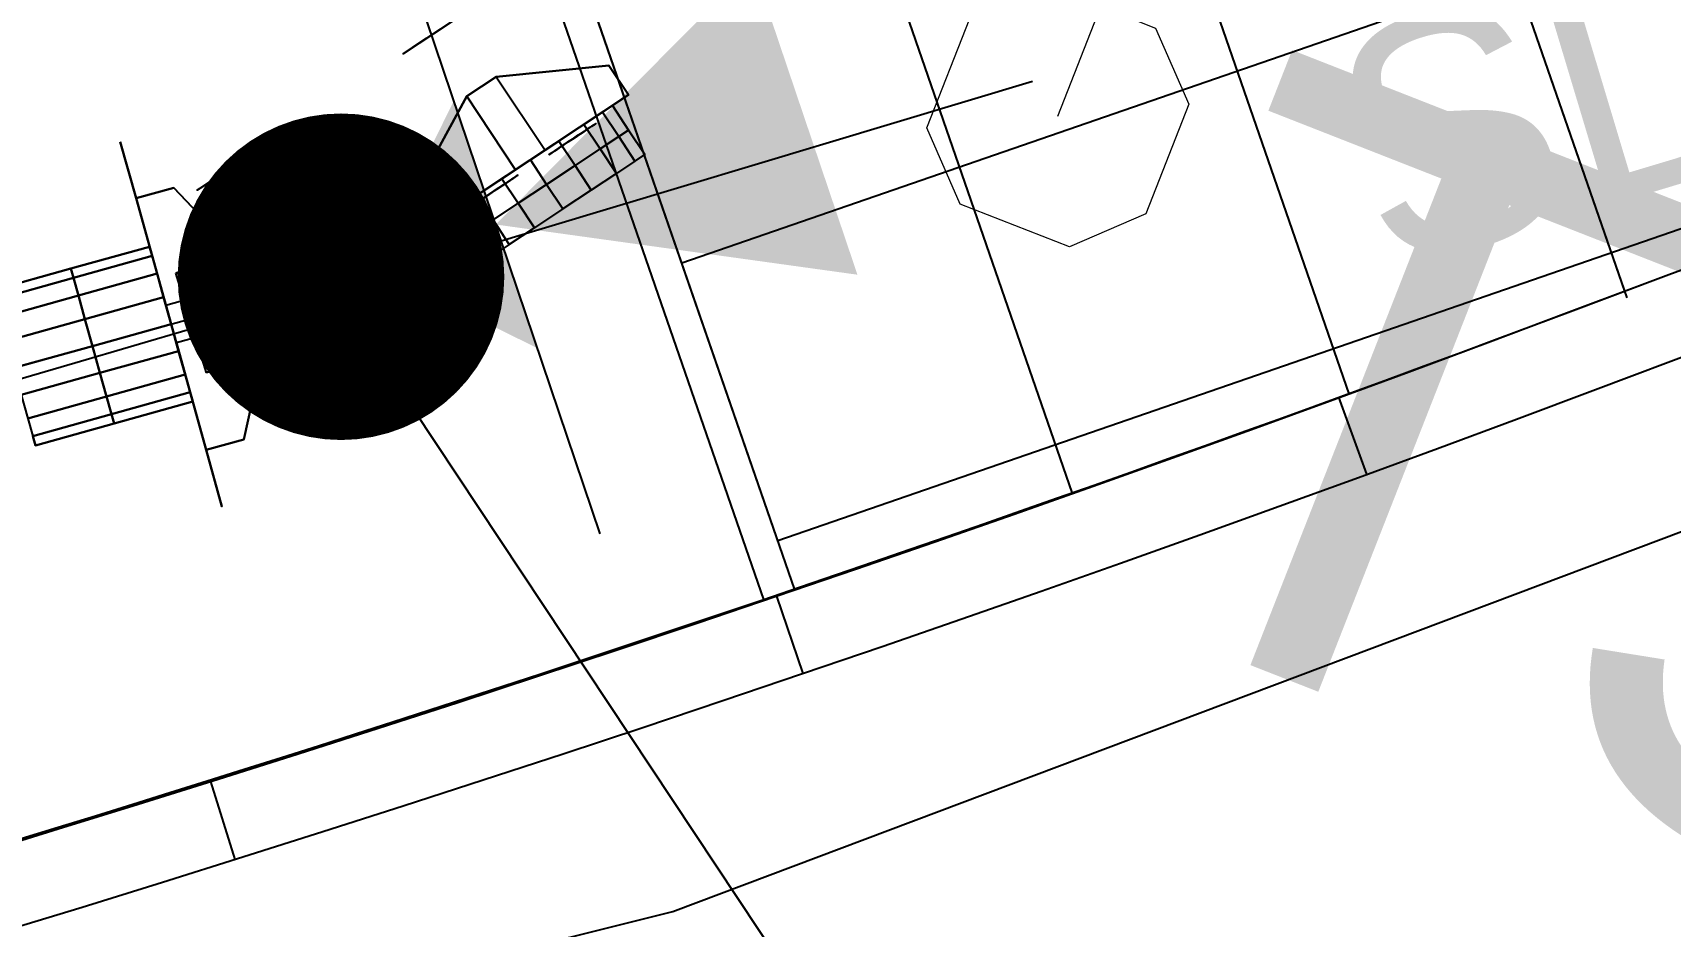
# Model space of a CAD drawing. Extents: x 421500 to 422711, y 436000 to 437000.
# Drawn here: x 422018.899 to 422021.406, y 436565.01 to 436566.378 of the extents above; entities that cross this region are included whole.
import ezdxf
from ezdxf.enums import TextEntityAlignment as Align

# ---------------------------------------------------------------- set-up
doc = ezdxf.new("R2010")
doc.units = 0
doc.linetypes.add('XREF UTC_716709_AJB_1b$0$DASHDOT1', pattern=[2, 1, -0.5, 0, -0.5])
doc.layers.get('0').update_dxf_attribs({"color": 210})
doc.layers.add('716709-ExBase$0$LCCPoint Features', color=8, linetype='Continuous', lineweight=0)
for name, color, linetype in [('716709-ExBase$0$XC-LCCCarriageway', 251, 'Continuous'), ('Pr-Kerb', 2, 'Continuous'), ('Pr-KerbEdge', 8, 'Continuous'), ('Pr-Poles', 2, 'Continuous'), ('Pr-TactFlag', 251, 'Continuous'), ('Pr-Tactiles', 4, 'Continuous'), ('XREF UTC_716709_AJB_1b$0$BASE', 7, 'Continuous'), ('XREF UTC_716709_AJB_1b$0$DATA', 7, 'Continuous'), ('XREF UTC_716709_AJB_1b$0$du-UTCBOX', 42, 'Continuous'), ('XREF UTC_716709_AJB_1b$0$du-UTCDUCT-F1', 42, 'XREF UTC_716709_AJB_1b$0$DASHDOT1'), ('XREF UTC_716709_AJB_1b$0$du-UTCTEXT', 42, 'Continuous'), ('XREF UTC_716709_AJB_1b$0$SETOUT', 4, 'Continuous'), ('XREF UTC_716709_AJB_1b$0$Signals', 7, 'Continuous'), ('XREF UTC_716709_AJB_1b$0$VIEW', 7, 'Continuous'), ('z-dwgnotes', 11, 'Continuous')]:
    doc.layers.add(name, color=color, linetype=linetype)
doc.styles.add('716709-ExBase$0$Style-WORKING', font='WORKING.shx')
doc.styles.add('XREF UTC_716709_AJB_1b$0$Standard', font='txt')

# ---------------------------------------------------------------- blocks, each defined once
blk = doc.blocks.new('pole')
blk.add_circle((0, 0), 0.05)
blk = doc.blocks.new('XREF UTC_716709_AJB_1b$0$pole')
at = {"const_width": 0.25}
blk.add_lwpolyline([(-0.125, 0, 1), (0.125, 0, 1)], format="xyb", close=True, dxfattribs=at)
at = {"layer": 'XREF UTC_716709_AJB_1b$0$SETOUT', "const_width": 0.125}
blk.add_lwpolyline([(-0.0625, 0, 1), (0.0625, 0, 1)], format="xyb", close=True, dxfattribs=at)
at = {"layer": 'XREF UTC_716709_AJB_1b$0$VIEW'}
blk.add_lwpolyline([(-0.025, 0.0433), (-0.05, 0), (-0.025, -0.0433), (0.025, -0.0433), (0.05, 0), (0.025, 0.0433)], close=True, dxfattribs=at)
at = {"layer": 'XREF UTC_716709_AJB_1b$0$DATA', "style": 'XREF UTC_716709_AJB_1b$0$Standard', "flags": 9}
for tag, p in [('HEIGHT', (0.5, 1)), ('TYPE', (0.5, 0.75)), ('NUM', (0.5, 0.5)), ('SITE', (0.5, 0.25)), ('IDENT', (0.5, 0))]:
    blk.add_attdef(tag, p, '', height=0.2, dxfattribs=at)
blk = doc.blocks.new('XREF UTC_716709_AJB_1b$0$HD001P')
at = {"linetype": 'Continuous'}
blk.add_line((0, 2.75), (0, 0), dxfattribs=at)
at = {"layer": 'XREF UTC_716709_AJB_1b$0$VIEW', "color": 1, "linetype": 'Continuous', "extrusion": (0, 1, 0), "const_width": 0.1}
blk.add_lwpolyline([(0.05, 2.94, 1), (-0.05, 2.94, 1)], format="xyb", close=True, dxfattribs=at)
at = {"layer": 'XREF UTC_716709_AJB_1b$0$VIEW', "color": 2, "linetype": 'Continuous', "extrusion": (0, 1, 0), "const_width": 0.1}
blk.add_lwpolyline([(0.05, 2.62, 1), (-0.05, 2.62, 1)], format="xyb", close=True, dxfattribs=at)
at = {"layer": 'XREF UTC_716709_AJB_1b$0$VIEW', "color": 3, "linetype": 'Continuous', "extrusion": (0, 1, 0), "const_width": 0.1}
blk.add_lwpolyline([(0.05, 2.3, 1), (-0.05, 2.3, 1)], format="xyb", close=True, dxfattribs=at)
at = {"layer": 'XREF UTC_716709_AJB_1b$0$VIEW', "color": 7, "linetype": 'Continuous'}
for points in [[(-0.2, 0.27, 2.1), (-0.29, 0.27, 2.1), (-0.29, 0.27, 3.2), (-0.2, 0.27, 3.2)], [(0.29, 0.27, 2.1), (0.2, 0.27, 2.1), (0.2, 0.27, 3.2), (0.29, 0.27, 3.2)]]:
    blk.add_3dface(points, dxfattribs=at)
at = {"layer": 'XREF UTC_716709_AJB_1b$0$VIEW', "linetype": 'Continuous'}
for points in [[(0.2, 0.27, 2.1), (-0.2, 0.27, 2.1), (-0.2, 0.27, 3.2), (0.2, 0.27, 3.2)], [(-0.2, 0.21, 2.1), (-0.2, 0.27, 2.1), (-0.2, 0.27, 3.2), (-0.2, 0.21, 3.2)], [(-0.03, 0.12, 2.1), (-0.03, 0.27, 2.1), (-0.2, 0.27, 2.1), (-0.2, 0.21, 2.1)], [(-0.03, 0.12, 3.2), (-0.03, 0.27, 3.2), (-0.2, 0.27, 3.2), (-0.2, 0.21, 3.2)], [(0.03, 0.27, 2.1), (0.03, 0.12, 2.1), (-0.03, 0.12, 2.1), (-0.03, 0.27, 2.1)], [(0.03, 0.27, 3.2), (0.03, 0.12, 3.2), (-0.03, 0.12, 3.2), (-0.03, 0.27, 3.2)], [(0.2, 0.21, 2.1), (0.2, 0.27, 2.1), (0.03, 0.27, 2.1), (0.03, 0.12, 2.1)], [(0.2, 0.21, 3.2), (0.2, 0.27, 3.2), (0.03, 0.27, 3.2), (0.03, 0.12, 3.2)], [(0.2, 0.21, 2.1), (0.2, 0.27, 2.1), (0.2, 0.27, 3.2), (0.2, 0.21, 3.2)], [(-0.2, 0.21, 2.1), (-0.03, 0.12, 2.1), (-0.03, 0.12, 3.2), (-0.2, 0.21, 3.2)], [(0.03, 0.12, 2.1), (0.2, 0.21, 2.1), (0.2, 0.21, 3.2), (0.03, 0.12, 3.2)], [(-0.03, 0.12, 2.1), (0.03, 0.12, 2.1), (0.03, 0.12, 3.2), (-0.03, 0.12, 3.2)]]:
    blk.add_3dface(points, dxfattribs=at)
at = {"layer": 'XREF UTC_716709_AJB_1b$0$DATA', "style": 'XREF UTC_716709_AJB_1b$0$Standard', "flags": 9}
for tag, p in [('SUPPORT', (0.75, 1.5)), ('BRACKETS', (0.75, 1.25)), ('HEIGHT', (0.75, 1)), ('CABLE', (0.75, 0.75)), ('PHASE', (0.75, 0.5)), ('TYPE', (0.75, 0.25)), ('NUM', (0.75, 0)), ('SITE', (0.75, -0.25)), ('IDENT', (0.75, -0.5))]:
    blk.add_attdef(tag, p, '', height=0.2, dxfattribs=at)
at = {"layer": 'XREF UTC_716709_AJB_1b$0$VIEW', "linetype": 'Continuous'}
mesh = blk.add_polymesh((13, 3), dxfattribs=at)
for k, corner in enumerate([(0.1083, 0.27, 2.8775), (0.1083, 0.395, 2.8775), (0.1083, 0.52, 2.8775), (0.1231, 0.27, 2.9183), (0.1231, 0.395, 2.9183), (0.1231, 0.52, 2.9183), (0.1231, 0.27, 2.9617), (0.1231, 0.395, 2.9617), (0.1231, 0.52, 2.9617), (0.1083, 0.27, 3.0025), (0.1083, 0.395, 3.0025), (0.1083, 0.52, 3.0025), (0.0803, 0.27, 3.0358), (0.0803, 0.395, 3.0358), (0.0803, 0.52, 3.0358), (0.0428, 0.27, 3.0575), (0.0428, 0.395, 3.0575), (0.0428, 0.52, 3.0575), (0, 0.27, 3.065), (0, 0.395, 3.065), (0, 0.52, 3.065), (-0.0428, 0.27, 3.0575), (-0.0428, 0.395, 3.0575), (-0.0428, 0.52, 3.0575), (-0.0803, 0.27, 3.0358), (-0.0803, 0.395, 3.0358), (-0.0803, 0.52, 3.0358), (-0.1083, 0.27, 3.0025), (-0.1083, 0.395, 3.0025), (-0.1083, 0.52, 3.0025), (-0.1231, 0.27, 2.9617), (-0.1231, 0.395, 2.9617), (-0.1231, 0.52, 2.9617), (-0.1231, 0.27, 2.9183), (-0.1231, 0.395, 2.9183), (-0.1231, 0.52, 2.9183), (-0.1083, 0.27, 2.8775), (-0.1083, 0.395, 2.8775), (-0.1083, 0.52, 2.8775)]):
    mesh.set_mesh_vertex(divmod(k, 3), corner)
mesh = blk.add_polymesh((13, 3), dxfattribs=at)
for k, corner in enumerate([(0.1083, 0.27, 2.5575), (0.1083, 0.395, 2.5575), (0.1083, 0.52, 2.5575), (0.1231, 0.27, 2.5983), (0.1231, 0.395, 2.5983), (0.1231, 0.52, 2.5983), (0.1231, 0.27, 2.6417), (0.1231, 0.395, 2.6417), (0.1231, 0.52, 2.6417), (0.1083, 0.27, 2.6825), (0.1083, 0.395, 2.6825), (0.1083, 0.52, 2.6825), (0.0803, 0.27, 2.7158), (0.0803, 0.395, 2.7158), (0.0803, 0.52, 2.7158), (0.0428, 0.27, 2.7375), (0.0428, 0.395, 2.7375), (0.0428, 0.52, 2.7375), (0, 0.27, 2.745), (0, 0.395, 2.745), (0, 0.52, 2.745), (-0.0428, 0.27, 2.7375), (-0.0428, 0.395, 2.7375), (-0.0428, 0.52, 2.7375), (-0.0803, 0.27, 2.7158), (-0.0803, 0.395, 2.7158), (-0.0803, 0.52, 2.7158), (-0.1083, 0.27, 2.6825), (-0.1083, 0.395, 2.6825), (-0.1083, 0.52, 2.6825), (-0.1231, 0.27, 2.6417), (-0.1231, 0.395, 2.6417), (-0.1231, 0.52, 2.6417), (-0.1231, 0.27, 2.5983), (-0.1231, 0.395, 2.5983), (-0.1231, 0.52, 2.5983), (-0.1083, 0.27, 2.5575), (-0.1083, 0.395, 2.5575), (-0.1083, 0.52, 2.5575)]):
    mesh.set_mesh_vertex(divmod(k, 3), corner)
mesh = blk.add_polymesh((13, 3), dxfattribs=at)
for k, corner in enumerate([(0.1083, 0.27, 2.2375), (0.1083, 0.395, 2.2375), (0.1083, 0.52, 2.2375), (0.1231, 0.27, 2.2783), (0.1231, 0.395, 2.2783), (0.1231, 0.52, 2.2783), (0.1231, 0.27, 2.3217), (0.1231, 0.395, 2.3217), (0.1231, 0.52, 2.3217), (0.1083, 0.27, 2.3625), (0.1083, 0.395, 2.3625), (0.1083, 0.52, 2.3625), (0.0803, 0.27, 2.3958), (0.0803, 0.395, 2.3958), (0.0803, 0.52, 2.3958), (0.0428, 0.27, 2.4175), (0.0428, 0.395, 2.4175), (0.0428, 0.52, 2.4175), (0, 0.27, 2.425), (0, 0.395, 2.425), (0, 0.52, 2.425), (-0.0428, 0.27, 2.4175), (-0.0428, 0.395, 2.4175), (-0.0428, 0.52, 2.4175), (-0.0803, 0.27, 2.3958), (-0.0803, 0.395, 2.3958), (-0.0803, 0.52, 2.3958), (-0.1083, 0.27, 2.3625), (-0.1083, 0.395, 2.3625), (-0.1083, 0.52, 2.3625), (-0.1231, 0.27, 2.3217), (-0.1231, 0.395, 2.3217), (-0.1231, 0.52, 2.3217), (-0.1231, 0.27, 2.2783), (-0.1231, 0.395, 2.2783), (-0.1231, 0.52, 2.2783), (-0.1083, 0.27, 2.2375), (-0.1083, 0.395, 2.2375), (-0.1083, 0.52, 2.2375)]):
    mesh.set_mesh_vertex(divmod(k, 3), corner)
blk = doc.blocks.new('XREF UTC_716709_AJB_1b$0$HD080A')
blk.add_line((0.5, 0.25), (-0.5, 0.25))
blk.add_solid([(0, 0.25), (0.25, 0.75), (-0.25, 0.75)])
at = {"layer": 'XREF UTC_716709_AJB_1b$0$VIEW'}
blk.add_solid([(0, 0.05, 1), (0.2, 0.25, 1), (-0.2, 0.25, 1)], dxfattribs=at)
at = {"layer": 'XREF UTC_716709_AJB_1b$0$BASE', "style": 'XREF UTC_716709_AJB_1b$0$Standard', "flags": 3}
blk.add_attdef('SIG', (0, 0), '', height=0.2, rotation=270, dxfattribs=at)
at = {"layer": 'XREF UTC_716709_AJB_1b$0$DATA', "style": 'XREF UTC_716709_AJB_1b$0$Standard', "flags": 9}
for tag, p in [('SUPPORT', (1, 1.25)), ('FEATURES', (1, 1)), ('HEIGHT', (1, 0.75)), ('CABLE', (1, 0.5)), ('PHASE', (1, 0.25)), ('TYPE', (1, 0)), ('NUM', (1, -0.25)), ('SITE', (1, -0.5)), ('IDENT', (1, -0.75))]:
    blk.add_attdef(tag, p, '', height=0.2, dxfattribs=at)
blk = doc.blocks.new('*X75')
at = {"color": 0, "linetype": 'Continuous'}
for p, q in [((74.3847, 59.105), (74.4217, 59.105)), ((74.385, 59.0933), (74.385, 59.106)), ((74.39, 59.0883), (74.39, 59.1085)), ((74.393, 59.11), (74.4134, 59.11)), ((74.395, 59.0833), (74.395, 59.111)), ((74.4, 58.9613), (74.4, 59.112)), ((74.405, 58.9653), (74.405, 59.112)), ((74.41, 59.0818), (74.41, 59.1117)), ((74.415, 59.0868), (74.415, 59.1092)), ((74.42, 59.0918), (74.42, 59.1067)), ((74.36, 59.075), (74.4464, 59.075)), ((74.36, 58.9889), (74.36, 59.0749)), ((74.365, 59.0258), (74.365, 59.0759)), ((74.37, 59.0383), (74.37, 59.0767)), ((74.375, 58.8914), (74.375, 59.0775)), ((74.38, 58.9054), (74.38, 59.0784)), ((74.3847, 59.1), (74.4217, 59.1)), ((74.3847, 59.095), (74.4217, 59.095)), ((74.385, 58.9193), (74.385, 59.0792)), ((74.3883, 59.09), (74.4182, 59.09)), ((74.3897, 59.08), (74.4167, 59.08)), ((74.39, 58.9333), (74.39, 59.08)), ((74.3933, 59.085), (74.4132, 59.085)), ((74.395, 58.9473), (74.395, 59.0809)), ((74.41, 58.9513), (74.41, 59.0811)), ((74.415, 58.9373), (74.415, 59.0803)), ((74.42, 58.9234), (74.42, 59.0795)), ((74.425, 58.9094), (74.425, 59.0786)), ((74.43, 58.8954), (74.43, 59.0778)), ((74.435, 59.0419), (74.435, 59.077)), ((74.44, 59.0294), (74.44, 59.0761)), ((74.445, 59.0169), (74.445, 59.0753)), ((74.35, 59.045), (74.4564, 59.045)), ((74.3517, 59.05), (74.4547, 59.05)), ((74.3534, 59.055), (74.4531, 59.055)), ((74.355, 59.06), (74.4514, 59.06)), ((74.355, 58.9964), (74.355, 59.0599)), ((74.3567, 59.065), (74.4497, 59.065)), ((74.3584, 59.07), (74.4481, 59.07)), ((74.45, 58.9942), (74.45, 59.0642)), ((74.455, 59.0017), (74.455, 59.0492)), ((74.3416, 59.025), (74.3647, 59.025)), ((74.3416, 59.02), (74.3627, 59.02)), ((74.3437, 59.03), (74.3667, 59.03)), ((74.345, 59.0127), (74.345, 59.0326)), ((74.3462, 59.035), (74.3687, 59.035)), ((74.3484, 59.04), (74.3707, 59.04)), ((74.35, 59.0039), (74.35, 59.0449)), ((74.3724, 59.04), (74.434, 59.04)), ((74.3724, 59.035), (74.434, 59.035)), ((74.3724, 59.03), (74.434, 59.03)), ((74.3724, 59.025), (74.434, 59.025)), ((74.3724, 59.02), (74.434, 59.02)), ((74.4357, 59.04), (74.4581, 59.04)), ((74.4377, 59.035), (74.4602, 59.035)), ((74.4397, 59.03), (74.4627, 59.03)), ((74.4417, 59.025), (74.4649, 59.025)), ((74.4437, 59.02), (74.4649, 59.02)), ((74.46, 59.0099), (74.46, 59.0355)), ((74.3439, 59.015), (74.3607, 59.015)), ((74.3464, 59.01), (74.3609, 59.01)), ((74.3493, 59.005), (74.3622, 59.005)), ((74.3526, 59), (74.3634, 59)), ((74.3559, 58.995), (74.3647, 58.995)), ((74.3593, 58.99), (74.3659, 58.99)), ((74.365, 58.9851), (74.365, 58.9937)), ((74.3724, 59.015), (74.434, 59.015)), ((74.3724, 59.01), (74.434, 59.01)), ((74.3724, 59.005), (74.434, 59.005)), ((74.3724, 59), (74.434, 59)), ((74.3724, 58.995), (74.434, 58.995)), ((74.3724, 58.99), (74.434, 58.99)), ((74.4405, 58.99), (74.4472, 58.99)), ((74.4418, 58.995), (74.4505, 58.995)), ((74.443, 59), (74.4538, 59)), ((74.4443, 59.005), (74.4572, 59.005)), ((74.445, 58.9744), (74.445, 59.008)), ((74.4455, 59.01), (74.4601, 59.01)), ((74.4457, 59.015), (74.4626, 59.015)), ((74.3601, 58.985), (74.365, 58.985)), ((74.3601, 58.98), (74.3633, 58.98)), ((74.3601, 58.975), (74.3616, 58.975)), ((74.3689, 58.965), (74.4013, 58.965)), ((74.3699, 58.97), (74.4031, 58.97)), ((74.37, 58.8841), (74.37, 58.9707)), ((74.3709, 58.975), (74.4356, 58.975)), ((74.3719, 58.98), (74.4346, 58.98)), ((74.3724, 58.985), (74.434, 58.985)), ((74.4033, 58.97), (74.4366, 58.97)), ((74.4051, 58.965), (74.4376, 58.965)), ((74.435, 58.8841), (74.435, 58.9779)), ((74.4415, 58.985), (74.4464, 58.985)), ((74.4431, 58.98), (74.4464, 58.98)), ((74.4448, 58.975), (74.4464, 58.975)), ((74.3629, 58.935), (74.3906, 58.935)), ((74.3639, 58.94), (74.3924, 58.94)), ((74.3649, 58.945), (74.3942, 58.945)), ((74.365, 58.8841), (74.365, 58.9457)), ((74.3659, 58.95), (74.396, 58.95)), ((74.3669, 58.955), (74.3977, 58.955)), ((74.3679, 58.96), (74.3995, 58.96)), ((74.4069, 58.96), (74.4386, 58.96)), ((74.4087, 58.955), (74.4396, 58.955)), ((74.4105, 58.95), (74.4406, 58.95)), ((74.4123, 58.945), (74.4416, 58.945)), ((74.4141, 58.94), (74.4426, 58.94)), ((74.4158, 58.935), (74.4436, 58.935)), ((74.44, 58.8841), (74.44, 58.9529)), ((74.3579, 58.91), (74.3817, 58.91)), ((74.3589, 58.915), (74.3834, 58.915)), ((74.3599, 58.92), (74.3852, 58.92)), ((74.36, 58.8841), (74.36, 58.9207)), ((74.3609, 58.925), (74.387, 58.925)), ((74.3619, 58.93), (74.3888, 58.93)), ((74.4176, 58.93), (74.4446, 58.93)), ((74.4194, 58.925), (74.4456, 58.925)), ((74.4212, 58.92), (74.4466, 58.92)), ((74.423, 58.915), (74.4476, 58.915)), ((74.4248, 58.91), (74.4486, 58.91)), ((74.445, 58.8841), (74.445, 58.9279)), ((74.3434, 58.885), (74.3727, 58.885)), ((74.345, 58.8841), (74.345, 58.8858)), ((74.35, 58.8841), (74.35, 58.8883)), ((74.3534, 58.89), (74.3745, 58.89)), ((74.3549, 58.895), (74.3763, 58.895)), ((74.355, 58.8841), (74.355, 58.8957)), ((74.3559, 58.9), (74.3781, 58.9)), ((74.3569, 58.905), (74.3799, 58.905)), ((74.4266, 58.905), (74.4496, 58.905)), ((74.4283, 58.9), (74.4506, 58.9)), ((74.4301, 58.895), (74.4516, 58.895)), ((74.4319, 58.89), (74.453, 58.89)), ((74.4337, 58.885), (74.463, 58.885)), ((74.45, 58.8841), (74.45, 58.9029)), ((74.455, 58.8841), (74.455, 58.889)), ((74.46, 58.8841), (74.46, 58.8865))]:
    blk.add_line(p, q, dxfattribs=at)
blk = doc.blocks.new('*X76')
at = {"color": 0, "linetype": 'Continuous'}
for p, q in [((74.7798, 59.105), (74.8212, 59.105)), ((74.78, 59.1042), (74.78, 59.1087)), ((74.7804, 59.11), (74.8211, 59.11)), ((74.7818, 59.115), (74.818, 59.115)), ((74.785, 59.0878), (74.785, 59.1159)), ((74.79, 58.96), (74.79, 59.1168)), ((74.795, 58.966), (74.795, 59.1174)), ((74.8, 58.9695), (74.8, 59.1176)), ((74.805, 58.9651), (74.805, 59.1179)), ((74.81, 58.9607), (74.81, 59.1179)), ((74.815, 59.086), (74.815, 59.1179)), ((74.82, 59.0914), (74.82, 59.1118)), ((74.7811, 59.1), (74.821, 59.1)), ((74.7823, 59.095), (74.8204, 59.095)), ((74.7841, 59.09), (74.8198, 59.09)), ((74.785, 58.954), (74.785, 59.074)), ((74.7859, 59.075), (74.8274, 59.075)), ((74.7862, 59.085), (74.8119, 59.085)), ((74.7874, 59.08), (74.8123, 59.08)), ((74.815, 58.9564), (74.815, 59.0768)), ((74.82, 58.952), (74.82, 59.0769)), ((74.825, 59.0168), (74.825, 59.0756)), ((74.83, 59.0344), (74.83, 59.0743)), ((74.835, 59.0312), (74.835, 59.073)), ((74.7362, 59.045), (74.8609, 59.045)), ((74.74, 59.05), (74.8576, 59.05)), ((74.74, 59.0022), (74.74, 59.05)), ((74.745, 59.0274), (74.745, 59.0535)), ((74.7472, 59.055), (74.8527, 59.055)), ((74.75, 59.0335), (74.75, 59.0569)), ((74.7547, 59.06), (74.8477, 59.06)), ((74.755, 59.0385), (74.755, 59.0602)), ((74.76, 59.04), (74.76, 59.0625)), ((74.765, 59.0403), (74.765, 59.0645)), ((74.7662, 59.065), (74.8434, 59.065)), ((74.77, 59.0407), (74.77, 59.0665)), ((74.775, 59.041), (74.775, 59.0685)), ((74.7787, 59.07), (74.8394, 59.07)), ((74.78, 58.948), (74.78, 59.0705)), ((74.84, 59.0279), (74.84, 59.0692)), ((74.845, 59.0246), (74.845, 59.0631)), ((74.85, 59.0214), (74.85, 59.0577)), ((74.855, 59.0181), (74.855, 59.0527)), ((74.86, 59.0149), (74.86, 59.0464)), ((74.7243, 59.025), (74.7442, 59.025)), ((74.7243, 59.02), (74.7425, 59.02)), ((74.725, 59.03), (74.7465, 59.03)), ((74.725, 59.0063), (74.725, 59.03)), ((74.7287, 59.035), (74.7515, 59.035)), ((74.73, 58.9971), (74.73, 59.0367)), ((74.7325, 59.04), (74.7605, 59.04)), ((74.735, 58.9972), (74.735, 59.0434)), ((74.7748, 59.02), (74.8258, 59.02)), ((74.775, 58.942), (74.775, 59.0231)), ((74.7751, 59.025), (74.827, 59.025)), ((74.7755, 59.03), (74.8282, 59.03)), ((74.7758, 59.035), (74.8676, 59.035)), ((74.7762, 59.04), (74.8643, 59.04)), ((74.8368, 59.03), (74.8724, 59.03)), ((74.8445, 59.025), (74.8774, 59.025)), ((74.8521, 59.02), (74.8936, 59.02)), ((74.865, 59.0127), (74.865, 59.0389)), ((74.87, 59.0119), (74.87, 59.0324)), ((74.875, 59.0111), (74.875, 59.0274)), ((74.88, 59.0103), (74.88, 59.0234)), ((74.885, 59.0095), (74.885, 59.0222)), ((74.89, 59.009), (74.89, 59.0209)), ((74.895, 59.0086), (74.895, 59.0197)), ((74.9, 59.0082), (74.9, 59.0184)), ((74.7243, 59.015), (74.7409, 59.015)), ((74.7243, 59.01), (74.7402, 59.01)), ((74.7257, 59.005), (74.7402, 59.005)), ((74.7282, 59), (74.7378, 59)), ((74.7726, 58.99), (74.825, 58.99)), ((74.773, 58.995), (74.8209, 58.995)), ((74.7733, 59), (74.8209, 59)), ((74.7737, 59.005), (74.8221, 59.005)), ((74.7741, 59.01), (74.8234, 59.01)), ((74.7744, 59.015), (74.8246, 59.015)), ((74.825, 58.9476), (74.825, 58.99)), ((74.8598, 59.015), (74.9068, 59.015)), ((74.8817, 59.01), (74.9056, 59.01)), ((74.905, 59.0096), (74.905, 59.0159)), ((74.91, 59.0127), (74.91, 59.0134)), ((74.755, 58.918), (74.755, 58.9618)), ((74.7571, 58.965), (74.7942, 58.965)), ((74.76, 58.924), (74.76, 58.9695)), ((74.7603, 58.97), (74.7984, 58.97)), ((74.7636, 58.975), (74.8372, 58.975)), ((74.765, 58.93), (74.765, 58.9771)), ((74.7669, 58.98), (74.8331, 58.98)), ((74.77, 58.936), (74.77, 58.9848)), ((74.7701, 58.985), (74.8291, 58.985)), ((74.7994, 58.97), (74.8412, 58.97)), ((74.8051, 58.965), (74.8453, 58.965)), ((74.83, 58.9433), (74.83, 58.9838)), ((74.835, 58.9389), (74.835, 58.9777)), ((74.84, 58.9345), (74.84, 58.9715)), ((74.845, 58.9297), (74.845, 58.9654)), ((74.7375, 58.935), (74.7692, 58.935)), ((74.74, 58.9037), (74.74, 58.9389)), ((74.7407, 58.94), (74.7733, 58.94)), ((74.744, 58.945), (74.7775, 58.945)), ((74.745, 58.903), (74.745, 58.9465)), ((74.7473, 58.95), (74.7817, 58.95)), ((74.75, 58.912), (74.75, 58.9542)), ((74.7505, 58.955), (74.7858, 58.955)), ((74.7538, 58.96), (74.79, 58.96)), ((74.8108, 58.96), (74.8493, 58.96)), ((74.8166, 58.955), (74.8534, 58.955)), ((74.8223, 58.95), (74.8575, 58.95)), ((74.828, 58.945), (74.8615, 58.945)), ((74.8337, 58.94), (74.8656, 58.94)), ((74.8394, 58.935), (74.8696, 58.935)), ((74.85, 58.9247), (74.85, 58.9592)), ((74.855, 58.9197), (74.855, 58.953)), ((74.86, 58.9147), (74.86, 58.9469)), ((74.865, 58.9097), (74.865, 58.9407)), ((74.87, 58.9047), (74.87, 58.9346)), ((74.72, 58.9065), (74.72, 58.9083)), ((74.7211, 58.91), (74.7483, 58.91)), ((74.7244, 58.915), (74.7525, 58.915)), ((74.725, 58.9058), (74.725, 58.916)), ((74.7276, 58.92), (74.7567, 58.92)), ((74.73, 58.9051), (74.73, 58.9236)), ((74.7309, 58.925), (74.7608, 58.925)), ((74.7342, 58.93), (74.765, 58.93)), ((74.735, 58.9044), (74.735, 58.9313)), ((74.8447, 58.93), (74.8737, 58.93)), ((74.8497, 58.925), (74.8778, 58.925)), ((74.8547, 58.92), (74.8818, 58.92)), ((74.8597, 58.915), (74.8961, 58.915)), ((74.8647, 58.91), (74.8877, 58.91)), ((74.875, 58.9024), (74.875, 58.9284)), ((74.88, 58.9054), (74.88, 58.9222)), ((74.885, 58.9084), (74.885, 58.9173)), ((74.89, 58.9114), (74.89, 58.9173)), ((74.895, 58.9144), (74.895, 58.9173)), ((74.7307, 58.905), (74.7489, 58.905)), ((74.75, 58.9023), (74.75, 58.9045)), ((74.755, 58.9015), (74.755, 58.902)), ((74.8697, 58.905), (74.8794, 58.905))]:
    blk.add_line(p, q, dxfattribs=at)
blk = doc.blocks.new('XREF UTC_716709_AJB_1b$0$HD093A')
at = {"linetype": 'Continuous'}
blk.add_line((0, 3.25), (0, 0.25), dxfattribs=at)
at = {"layer": 'XREF UTC_716709_AJB_1b$0$VIEW', "color": 3, "linetype": 'Continuous', "extrusion": (0, -1, 0)}
for points in [[(-0.4817, 2.4364), (-0.4614, 2.525), (-0.4412, 2.525)], [(-0.465, 2.5022), (-0.4133, 2.4288), (-0.3197, 2.4288), (-0.3602, 2.5022), (-0.4666, 2.5022)], [(-0.3665, 2.5123), (-0.3386, 2.5123)], [(-0.3602, 2.5022), (-0.3526, 2.5123)]]:
    blk.add_lwpolyline(points, dxfattribs=at)
at = {"layer": 'XREF UTC_716709_AJB_1b$0$VIEW', "color": 3, "extrusion": (0, -1, 0)}
blk.add_lwpolyline([(0.0102, 2.5169), (0.0275, 2.5123), (0.0367, 2.501), (0.0474, 2.4903), (0.058, 2.4744), (0.0687, 2.4637), (0.09, 2.4584), (0.1006, 2.4531), (0.0924, 2.448), (0.0762, 2.4493), (0.0527, 2.4531), (0.0194, 2.4748), (0.01, 2.4362), (0.074, 2.3573), (0.09, 2.3573), (0.0633, 2.3414), (0.0314, 2.3733), (-0.0112, 2.4105), (-0.0644, 2.3467), (-0.0538, 2.3414), (-0.0911, 2.3467), (-0.0375, 2.4287), (-0.0337, 2.4811), (-0.0538, 2.4797), (-0.0644, 2.4691), (-0.0698, 2.4531), (-0.0698, 2.4425), (-0.0751, 2.4371), (-0.0804, 2.4371), (-0.0857, 2.4478), (-0.0857, 2.4691), (-0.0698, 2.4903), (-0.0538, 2.501), (-0.0272, 2.5116), (-0.0237, 2.5154), (-0.0225, 2.5204), (-0.0237, 2.5248), (-0.0272, 2.5329), (-0.0306, 2.5466), (-0.0281, 2.5554), (-0.0175, 2.5572), (-0.0056, 2.5579), (0.0063, 2.5579), (0.0112, 2.5497), (0.0112, 2.5423), (0.0094, 2.526), (0.0019, 2.526), (0.0025, 2.5167), (0.0101, 2.517)], close=True, dxfattribs=at)
at = {"layer": 'XREF UTC_716709_AJB_1b$0$VIEW', "color": 1, "extrusion": (0, -1, 0)}
blk.add_lwpolyline([(0.0032, 2.942), (-0.0029, 2.942), (-0.0153, 2.9359), (-0.0153, 2.9297), (-0.0153, 2.9235), (-0.0029, 2.9112), (-0.0399, 2.9051), (-0.0461, 2.8866), (-0.0523, 2.8681), (-0.0584, 2.8558), (-0.0584, 2.8496), (-0.0523, 2.8373), (-0.0399, 2.8188), (-0.0399, 2.8003), (-0.0338, 2.8188), (-0.0399, 2.8434), (-0.0276, 2.8743), (-0.0276, 2.8311), (-0.0276, 2.8126), (-0.0461, 2.7202), (-0.0584, 2.7141), (-0.0276, 2.7141), (0.0032, 2.8003), (0.034, 2.7141), (0.0649, 2.7141), (0.0525, 2.7202), (0.034, 2.8126), (0.034, 2.8311), (0.034, 2.8743), (0.0464, 2.8434), (0.0402, 2.8188), (0.0464, 2.8003), (0.0464, 2.8188), (0.0587, 2.8373), (0.0649, 2.8496), (0.0649, 2.8558), (0.0587, 2.8681), (0.0525, 2.8866), (0.0464, 2.9051), (0.0094, 2.9112), (0.0217, 2.9235), (0.0217, 2.9297), (0.0217, 2.9359), (0.0094, 2.942)], close=True, dxfattribs=at)
at = {"layer": 'XREF UTC_716709_AJB_1b$0$VIEW', "color": 3, "linetype": 'Continuous', "extrusion": (0, -1, 0)}
for centre, radius in [((-0.4791, 2.4288, -0.28), 0.048), ((-0.4791, 2.4288, -0.28), 0.043), ((-0.3197, 2.4288, -0.28), 0.048), ((-0.3197, 2.4288, -0.28), 0.043)]:
    blk.add_circle(centre, radius, dxfattribs=at)
at = {"layer": 'XREF UTC_716709_AJB_1b$0$VIEW', "linetype": 'Continuous'}
for points in [[(-0.6, 0.21, 2.25), (-0.6, 0.27, 2.25), (-0.6, 0.27, 2.7), (-0.6, 0.21, 2.7)], [(-0.2, 0.27, 2.25), (-0.6, 0.27, 2.25), (-0.6, 0.27, 2.7), (-0.2, 0.27, 2.7)], [(-0.43, 0.12, 2.25), (-0.43, 0.27, 2.25), (-0.6, 0.27, 2.25), (-0.6, 0.21, 2.25)], [(-0.43, 0.12, 2.7), (-0.43, 0.27, 2.7), (-0.6, 0.27, 2.7), (-0.6, 0.21, 2.7)], [(-0.37, 0.27, 2.25), (-0.37, 0.12, 2.25), (-0.43, 0.12, 2.25), (-0.43, 0.27, 2.25)], [(-0.37, 0.27, 2.7), (-0.37, 0.12, 2.7), (-0.43, 0.12, 2.7), (-0.43, 0.27, 2.7)], [(-0.2, 0.21, 2.25), (-0.2, 0.27, 2.25), (-0.37, 0.27, 2.25), (-0.37, 0.12, 2.25)], [(-0.2, 0.21, 2.7), (-0.2, 0.27, 2.7), (-0.37, 0.27, 2.7), (-0.37, 0.12, 2.7)], [(0.2, 0.27, 2.25), (-0.2, 0.27, 2.25), (-0.2, 0.27, 3.05), (0.2, 0.27, 3.05)], [(-0.2, 0.21, 2.25), (-0.2, 0.27, 2.25), (-0.2, 0.27, 3.05), (-0.2, 0.21, 3.05)], [(-0.03, 0.12, 2.25), (-0.03, 0.27, 2.25), (-0.2, 0.27, 2.25), (-0.2, 0.21, 2.25)], [(-0.03, 0.12, 3.05), (-0.03, 0.27, 3.05), (-0.2, 0.27, 3.05), (-0.2, 0.21, 3.05)], [(-0.2, 0.21, 2.25), (-0.2, 0.27, 2.25), (-0.2, 0.27, 2.7), (-0.2, 0.21, 2.7)], [(0.03, 0.27, 2.25), (0.03, 0.12, 2.25), (-0.03, 0.12, 2.25), (-0.03, 0.27, 2.25)], [(0.03, 0.27, 3.05), (0.03, 0.12, 3.05), (-0.03, 0.12, 3.05), (-0.03, 0.27, 3.05)], [(0.2, 0.21, 2.25), (0.2, 0.27, 2.25), (0.03, 0.27, 2.25), (0.03, 0.12, 2.25)], [(0.2, 0.21, 3.05), (0.2, 0.27, 3.05), (0.03, 0.27, 3.05), (0.03, 0.12, 3.05)], [(0.2, 0.21, 2.25), (0.2, 0.27, 2.25), (0.2, 0.27, 3.05), (0.2, 0.21, 3.05)], [(-0.6, 0.21, 2.25), (-0.43, 0.12, 2.25), (-0.43, 0.12, 2.7), (-0.6, 0.21, 2.7)], [(-0.37, 0.12, 2.25), (-0.2, 0.21, 2.25), (-0.2, 0.21, 2.7), (-0.37, 0.12, 2.7)], [(-0.2, 0.21, 2.25), (-0.03, 0.12, 2.25), (-0.03, 0.12, 3.05), (-0.2, 0.21, 3.05)], [(0.03, 0.12, 2.25), (0.2, 0.21, 2.25), (0.2, 0.21, 3.05), (0.03, 0.12, 3.05)], [(-0.43, 0.12, 2.25), (-0.37, 0.12, 2.25), (-0.37, 0.12, 2.7), (-0.43, 0.12, 2.7)], [(-0.03, 0.12, 2.25), (0.03, 0.12, 2.25), (0.03, 0.12, 3.05), (-0.03, 0.12, 3.05)]]:
    blk.add_3dface(points, dxfattribs=at)
at = {"layer": 'XREF UTC_716709_AJB_1b$0$VIEW', "color": 3, "linetype": 'Continuous', "extrusion": (0, -1, 0)}
blk.add_blockref('*X76', (-74.81, -56.56, -0.29), dxfattribs=at)
at = {"layer": 'XREF UTC_716709_AJB_1b$0$VIEW', "color": 1, "linetype": 'Continuous', "extrusion": (0, -1, 0)}
blk.add_blockref('*X75', (-74.4, -56.17, -0.29), dxfattribs=at)
at = {"layer": 'XREF UTC_716709_AJB_1b$0$DATA', "style": 'XREF UTC_716709_AJB_1b$0$Standard', "flags": 9}
for tag, p in [('SUPPORT', (0.75, 1.75)), ('BRACKETS', (0.75, 1.5)), ('HEIGHT', (0.75, 1.25)), ('CABLE', (0.75, 1)), ('PHASE', (0.75, 0.75)), ('TYPE', (0.75, 0.5)), ('NUM', (0.75, 0.25)), ('SITE', (0.75, 0)), ('IDENT', (0.75, -0.25))]:
    blk.add_attdef(tag, p, '', height=0.2, dxfattribs=at)
at = {"layer": 'XREF UTC_716709_AJB_1b$0$VIEW', "linetype": 'Continuous'}
mesh = blk.add_polymesh((13, 3), dxfattribs=at)
for k, corner in enumerate([(-0.2528, 0.37, 2.365), (-0.2528, 0.32, 2.365), (-0.2528, 0.27, 2.365), (-0.2326, 0.37, 2.4205), (-0.2326, 0.32, 2.4205), (-0.2326, 0.27, 2.4205), (-0.2326, 0.37, 2.4795), (-0.2326, 0.32, 2.4795), (-0.2326, 0.27, 2.4795), (-0.2528, 0.37, 2.535), (-0.2528, 0.32, 2.535), (-0.2528, 0.27, 2.535), (-0.2907, 0.37, 2.5802), (-0.2907, 0.32, 2.5802), (-0.2907, 0.27, 2.5802), (-0.3419, 0.37, 2.6097), (-0.3419, 0.32, 2.6097), (-0.3419, 0.27, 2.6097), (-0.4, 0.37, 2.62), (-0.4, 0.32, 2.62), (-0.4, 0.27, 2.62), (-0.4581, 0.37, 2.6097), (-0.4581, 0.32, 2.6097), (-0.4581, 0.27, 2.6097), (-0.5093, 0.37, 2.5802), (-0.5093, 0.32, 2.5802), (-0.5093, 0.27, 2.5802), (-0.5472, 0.37, 2.535), (-0.5472, 0.32, 2.535), (-0.5472, 0.27, 2.535), (-0.5674, 0.37, 2.4795), (-0.5674, 0.32, 2.4795), (-0.5674, 0.27, 2.4795), (-0.5674, 0.37, 2.4205), (-0.5674, 0.32, 2.4205), (-0.5674, 0.27, 2.4205), (-0.5472, 0.37, 2.365), (-0.5472, 0.32, 2.365), (-0.5472, 0.27, 2.365)]):
    mesh.set_mesh_vertex(divmod(k, 3), corner)
mesh = blk.add_polymesh((13, 3), dxfattribs=at)
for k, corner in enumerate([(0.1472, 0.37, 2.365), (0.1472, 0.32, 2.365), (0.1472, 0.27, 2.365), (0.1674, 0.37, 2.4205), (0.1674, 0.32, 2.4205), (0.1674, 0.27, 2.4205), (0.1674, 0.37, 2.4795), (0.1674, 0.32, 2.4795), (0.1674, 0.27, 2.4795), (0.1472, 0.37, 2.535), (0.1472, 0.32, 2.535), (0.1472, 0.27, 2.535), (0.1093, 0.37, 2.5802), (0.1093, 0.32, 2.5802), (0.1093, 0.27, 2.5802), (0.0581, 0.37, 2.6097), (0.0581, 0.32, 2.6097), (0.0581, 0.27, 2.6097), (0, 0.37, 2.62), (0, 0.32, 2.62), (0, 0.27, 2.62), (-0.0581, 0.37, 2.6097), (-0.0581, 0.32, 2.6097), (-0.0581, 0.27, 2.6097), (-0.1093, 0.37, 2.5802), (-0.1093, 0.32, 2.5802), (-0.1093, 0.27, 2.5802), (-0.1472, 0.37, 2.535), (-0.1472, 0.32, 2.535), (-0.1472, 0.27, 2.535), (-0.1674, 0.37, 2.4795), (-0.1674, 0.32, 2.4795), (-0.1674, 0.27, 2.4795), (-0.1674, 0.37, 2.4205), (-0.1674, 0.32, 2.4205), (-0.1674, 0.27, 2.4205), (-0.1472, 0.37, 2.365), (-0.1472, 0.32, 2.365), (-0.1472, 0.27, 2.365)]):
    mesh.set_mesh_vertex(divmod(k, 3), corner)
mesh = blk.add_polymesh((13, 3), dxfattribs=at)
for k, corner in enumerate([(0.1472, 0.37, 2.735), (0.1472, 0.32, 2.735), (0.1472, 0.27, 2.735), (0.1674, 0.37, 2.7905), (0.1674, 0.32, 2.7905), (0.1674, 0.27, 2.7905), (0.1674, 0.37, 2.8495), (0.1674, 0.32, 2.8495), (0.1674, 0.27, 2.8495), (0.1472, 0.37, 2.905), (0.1472, 0.32, 2.905), (0.1472, 0.27, 2.905), (0.1093, 0.37, 2.9502), (0.1093, 0.32, 2.9502), (0.1093, 0.27, 2.9502), (0.0581, 0.37, 2.9797), (0.0581, 0.32, 2.9797), (0.0581, 0.27, 2.9797), (0, 0.37, 2.99), (0, 0.32, 2.99), (0, 0.27, 2.99), (-0.0581, 0.37, 2.9797), (-0.0581, 0.32, 2.9797), (-0.0581, 0.27, 2.9797), (-0.1093, 0.37, 2.9502), (-0.1093, 0.32, 2.9502), (-0.1093, 0.27, 2.9502), (-0.1472, 0.37, 2.905), (-0.1472, 0.32, 2.905), (-0.1472, 0.27, 2.905), (-0.1674, 0.37, 2.8495), (-0.1674, 0.32, 2.8495), (-0.1674, 0.27, 2.8495), (-0.1674, 0.37, 2.7905), (-0.1674, 0.32, 2.7905), (-0.1674, 0.27, 2.7905), (-0.1472, 0.37, 2.735), (-0.1472, 0.32, 2.735), (-0.1472, 0.27, 2.735)]):
    mesh.set_mesh_vertex(divmod(k, 3), corner)
blk = doc.blocks.new('XREF UTC_716709_AJB_1b$0$tprt')
for p, q in [((0.1, 0.08), (-0.24, 0.08)), ((-0.24, -0.08), (-0.24, 0.08)), ((-0.24, 0.08), (-0.049, -0.0099)), ((0.0236, 0.0441), (0.1, 0.08)), ((0.1, -0.08), (0.1, 0.08)), ((-0.24, -0.08), (-0.049, 0.0099)), ((0.0236, -0.0441), (0.1, -0.08)), ((-0.07, -0.08), (-0.24, -0.08)), ((0.1, -0.08), (-0.07, -0.08))]:
    blk.add_line(p, q)
blk.add_circle((0, 0), 0.05)
blk = doc.blocks.new('716709-ExBase$0$MSL1')
at = {"color": 0, "linetype": 'ByBlock', "lineweight": -2, "flags": 128}
blk.add_lwpolyline([(0, 0), (0, 1), (0.5, 1), (1, 0.5), (1, -0.5), (0.5, -1), (-0.5, -1), (-1, -0.5), (-1, 0.5), (-0.5, 1), (0, 1)], dxfattribs=at)

msp = doc.modelspace()

# ---------------------------------------------------------------- linework, layer by layer
at = {"layer": '716709-ExBase$0$XC-LCCCarriageway', "flags": 128}
msp.add_lwpolyline([(421982.2243, 436568.1771), (421986.6095, 436566.5254), (421991.4728, 436564.7893), (421995.8288, 436563.6747), (422000.2783, 436563.028), (422006.0627, 436562.8955), (422007.0571, 436562.7741), (422008.8918, 436562.8894), (422009.874, 436563.006), (422014.9209, 436563.8008), (422019.8793, 436565.0327), (422024.5952, 436566.8105), (422029.1615, 436568.9435), (422038.6645, 436574.2811), (422047.1457, 436579.6857), (422051.2181, 436582.3057), (422058.49, 436587.1645), (422064.9105, 436591.533), (422070.964, 436595.8747), (422078.013, 436601.3278), (422085.9329, 436608.0894), (422093.5888, 436615.0723), (422100.5228, 436621.4055), (422107.7629, 436628.1993)], dxfattribs=at)
msp.add_lwpolyline([(421982.2243, 436568.1771), (421986.6095, 436566.5254), (421991.4728, 436564.7893), (421995.8288, 436563.6747), (422000.2783, 436563.028), (422006.0627, 436562.8955), (422007.0571, 436562.7741), (422008.8918, 436562.8894), (422009.874, 436563.006), (422014.9209, 436563.8008), (422019.8793, 436565.0327), (422024.5952, 436566.8105), (422029.1615, 436568.9435), (422038.6645, 436574.2811), (422047.1457, 436579.6857), (422051.2181, 436582.3057), (422058.49, 436587.1645), (422064.9105, 436591.533), (422070.964, 436595.8747), (422078.013, 436601.3278), (422085.9329, 436608.0894), (422093.5888, 436615.0723), (422100.5228, 436621.4055), (422107.7629, 436628.1993)], dxfattribs=at)
msp.add_lwpolyline([(421982.2243, 436568.1771), (421986.6095, 436566.5254), (421991.4728, 436564.7893), (421995.8288, 436563.6747), (422000.2783, 436563.028), (422006.0627, 436562.8955), (422007.0571, 436562.7741), (422008.8918, 436562.8894), (422009.874, 436563.006), (422014.9209, 436563.8008), (422019.8793, 436565.0327), (422024.5952, 436566.8105), (422029.1615, 436568.9435), (422038.6645, 436574.2811), (422047.1457, 436579.6857), (422051.2181, 436582.3057), (422058.49, 436587.1645), (422064.9105, 436591.533), (422070.964, 436595.8747), (422078.013, 436601.3278), (422085.9329, 436608.0894), (422093.5888, 436615.0723), (422100.5228, 436621.4055), (422107.7629, 436628.1993)], dxfattribs=at)
at = {"layer": 'Pr-Kerb', "flags": 128}
msp.add_lwpolyline([(421982.2243, 436568.1771), (421985.9731, 436566.765, 0.027439), (421991.2031, 436565.1164), (421993.6078, 436564.5011, 0.062304), (422002.1661, 436563.4164, -0.012997), (422005.1406, 436563.3343, 0.103894), (422021.2914, 436565.8322), (422024.8338, 436567.1676, 0.037836), (422031.6828, 436570.3596), (422036.2403, 436572.9195, 0.030973), (422046.636, 436579.637), (422052.6704, 436584.0889), (422055.01, 436585.8285), (422058.7563, 436588.6138, 0.051535), (422061.7864, 436591.3934), (422071.084, 436601.8771, -0.04401), (422072.6162, 436603.3255), (422072.8621, 436603.5201), (422072.9149, 436603.5624), (422076.7243, 436606.6419), (422079.5944, 436609.0114)], format="xyb", dxfattribs=at)
msp.add_lwpolyline([(421982.2243, 436568.1771), (421985.9731, 436566.765, 0.027439), (421991.2031, 436565.1164), (421993.6078, 436564.5011, 0.062304), (422002.1661, 436563.4164, -0.012997), (422005.1406, 436563.3343, 0.103894), (422021.2914, 436565.8322), (422024.8338, 436567.1676, 0.037836), (422031.6828, 436570.3596), (422036.2403, 436572.9195, 0.030973), (422046.636, 436579.637), (422052.6704, 436584.0889), (422055.01, 436585.8285), (422058.7563, 436588.6138, 0.051535), (422061.7864, 436591.3934), (422071.084, 436601.8771, -0.04401), (422072.6162, 436603.3255), (422072.8621, 436603.5201), (422072.9149, 436603.5624), (422076.7243, 436606.6419), (422079.5944, 436609.0114)], format="xyb", dxfattribs=at)
at = {"layer": 'Pr-KerbEdge'}
for p, q in [((422020.9416, 436565.7022), (422020.8986, 436565.8202)), ((422020.0788, 436565.3974), (422020.0386, 436565.5158)), ((422019.2093, 436565.1126), (422019.1718, 436565.2318))]:
    msp.add_line(p, q, dxfattribs=at)
at = {"layer": 'Pr-KerbEdge', "flags": 128}
msp.add_lwpolyline([(421982.2684, 436568.2941), (421986.0172, 436566.882, 0.027439), (421991.2341, 436565.2375), (421993.6388, 436564.6222, 0.062304), (422002.1663, 436563.5414, -0.012997), (422005.1473, 436563.4591, 0.103894), (422021.2473, 436565.9492), (422024.7897, 436567.2846, 0.037836), (422031.6216, 436570.4686), (422036.1791, 436573.0285, 0.030973), (422046.5618, 436579.7376), (422052.596, 436584.1894), (422054.9355, 436585.9288), (422058.6817, 436588.7141, 0.051535), (422061.6928, 436591.4763), (422070.9905, 436601.96, -0.04401), (422072.5386, 436603.4235), (422072.7842, 436603.6179), (422072.8366, 436603.6598), (422076.6452, 436606.7387), (422079.5148, 436609.1078)], format="xyb", dxfattribs=at)
msp.add_lwpolyline([(422020.0188, 436565.5088), (422018.9158, 436568.6985)], dxfattribs=at)
at = {"layer": 'Pr-KerbEdge'}
for centre, radius, start, end in [((422086.9238, 436454.9562), 118.125, 133.732121, 133.732121), ((422007.0957, 436603.6682), 40.2863, 279.88501, 290.74389)]:
    msp.add_arc(centre, radius, start, end, dxfattribs=at)
at = {"layer": 'Pr-TactFlag'}
for p, q in [((422020.9145, 436565.8254), (422019.8136, 436569.009)), ((422020.4911, 436565.6729), (422019.3883, 436568.8619)), ((422023.2954, 436567.202), (422019.8931, 436566.0254)), ((422021.3398, 436565.9725), (422021.0219, 436566.8919))]:
    msp.add_line(p, q, dxfattribs=at)
at = {"layer": 'Pr-Tactiles', "flags": 128}
msp.add_lwpolyline([(422020.0661, 436565.5251), (422018.9631, 436568.7148)], dxfattribs=at)
at = {"layer": 'XREF UTC_716709_AJB_1b$0$du-UTCDUCT-F1', "flags": 128}
msp.add_lwpolyline([(422019.4722, 436566.0165), (422023.6896, 436567.2843)], dxfattribs=at)
msp.add_lwpolyline([(422008.0522, 436564.0455, 0.01418), (422010.6746, 436564.2417, 0.01418), (422013.2816, 436564.5863, 0.016223), (422016.2347, 436565.161, 0.016223), (422019.1443, 436565.926)], format="xyb", dxfattribs=at)
at = {"layer": 'z-dwgnotes'}
for p, q in [((422021.3363, 436565.9827), (422020.2389, 436569.156)), ((422020.0661, 436565.5251), (422018.9631, 436568.7148)), ((422023.4424, 436566.7767), (422020.0401, 436565.6002))]:
    msp.add_line(p, q, dxfattribs=at)

# ---------------------------------------------------------------- block references
at = {"layer": '716709-ExBase$0$LCCPoint Features', "xscale": 0.18, "yscale": 0.18, "zscale": 0.18, "rotation": 338.5807557840462}
msp.add_blockref('716709-ExBase$0$MSL1', (422020.4685, 436566.2507), dxfattribs=at)
msp.add_blockref('716709-ExBase$0$MSL1', (422020.4685, 436566.2507), dxfattribs=at)
at = {"layer": 'Pr-Poles'}
msp.add_blockref('pole', (422019.3712, 436566.0047), dxfattribs=at)
at = {"layer": 'XREF UTC_716709_AJB_1b$0$du-UTCBOX', "color": 5, "rotation": 17.13463065193943}
msp.add_blockref('XREF UTC_716709_AJB_1b$0$tprt', (422019.3712, 436566.0047), dxfattribs=at)
at = {"layer": 'XREF UTC_716709_AJB_1b$0$Signals', "xscale": 0.9, "yscale": 0.9, "zscale": 0.9, "rotation": 213.5413213737866}
msp.add_blockref('XREF UTC_716709_AJB_1b$0$HD093A', (422019.2267, 436566.1872), dxfattribs=at)
at = {"layer": 'XREF UTC_716709_AJB_1b$0$Signals'}
for name, rotation in [('XREF UTC_716709_AJB_1b$0$HD080A', 288.6612631634641), ('XREF UTC_716709_AJB_1b$0$HD001P', 105.5834062543122)]:
    msp.add_blockref(name, (422019.3712, 436566.0047), dxfattribs=dict(at, rotation=rotation))
msp.add_blockref('XREF UTC_716709_AJB_1b$0$pole', (422019.3712, 436566.0047), dxfattribs=at)

# ---------------------------------------------------------------- texts
at = {"layer": '716709-ExBase$0$LCCPoint Features', "style": '716709-ExBase$0$Style-WORKING'}
msp.add_text('TS', height=0.9, rotation=338.5808, dxfattribs=at).set_placement((422020.802, 436566.3616), align=Align.TOP_LEFT)
msp.add_text('TS', height=0.9, rotation=338.5808, dxfattribs=at).set_placement((422020.802, 436566.3616), align=Align.TOP_LEFT)
at = {"layer": 'XREF UTC_716709_AJB_1b$0$du-UTCTEXT', "style": 'XREF UTC_716709_AJB_1b$0$Standard'}
msp.add_text('SD1F', height=0.36, rotation=16.7318, dxfattribs=at).set_placement((422020.9663, 436566.0103))

doc.saveas('drawing.dxf')
